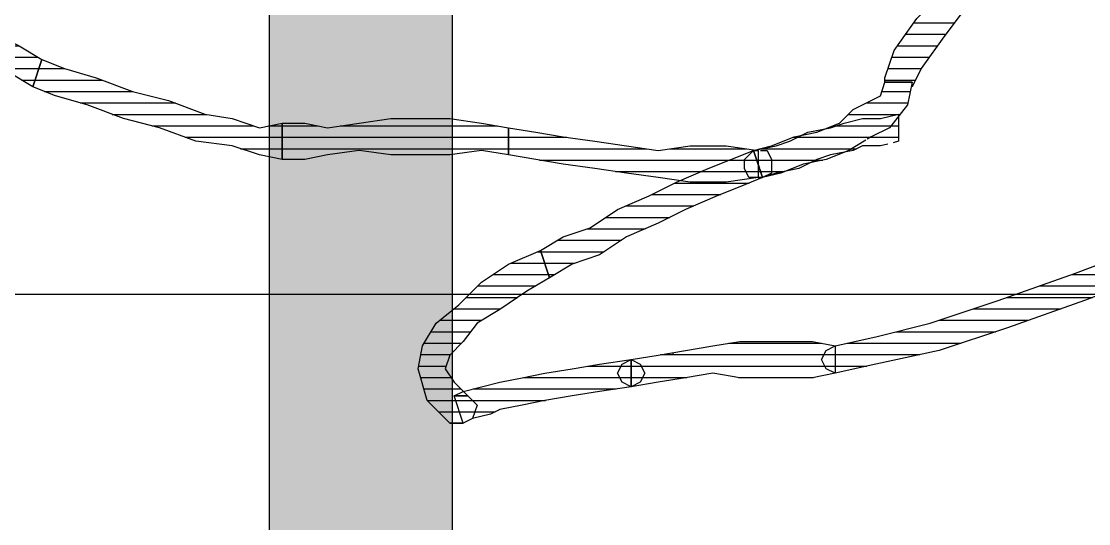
# Model space of a CAD drawing. Extents: x -29316 to 80307, y 54266 to 73016.
# Drawn here: x 21634.1 to 21645.75, y 55414.75 to 55420.24 of the extents above; entities that cross this region are included whole.
import ezdxf

# ---------------------------------------------------------------- set-up
doc = ezdxf.new("R2010")
doc.units = 0
for name, color, linetype in [('İnsan', 50, 'Continuous'), ('mobilya', 107, 'Continuous'), ('OC-Mutfak_Ekipman', 252, 'Continuous')]:
    doc.layers.add(name, color=color, linetype=linetype)
doc.layers.add('PLAN', color=253, linetype='Continuous', lineweight=15)
doc.layers.add('Tezgah', color=7, linetype='Continuous', lineweight=9)
pattern_1 = [(360, (-5108.51305, -673.59423), (1e-16, 0.125), [25])]

# ---------------------------------------------------------------- blocks, each defined once
blk = doc.blocks.new('KULE180')
at = {"layer": 'PLAN'}
h = blk.add_hatch(color=256, dxfattribs=at)
h.dxf.hatch_style = 1
h.paths.add_polyline_path([(36101.749, -112547.035, 0.414214), (36102.749, -112546.035, 0.414214), (36101.749, -112545.035), (35923.748, -112545.035, 0.414209), (35922.749, -112546.035, 0.414214), (35923.749, -112547.035)])
h.paths.add_polyline_path([(35923.748, -112554.201, 0.414209), (35922.749, -112555.201, 0.414214), (35923.749, -112556.201), (36101.749, -112556.201, 0.414214), (36102.749, -112555.201, 0.414214), (36101.749, -112554.201)])
h.paths.add_polyline_path([(36101.749, -112565.367, 0.414214), (36102.749, -112564.367, 0.414214), (36101.749, -112563.367), (35923.748, -112563.367, 0.414209), (35922.749, -112564.367, 0.414214), (35923.749, -112565.367)])
at = {"layer": 'OC-Mutfak_Ekipman'}
for p, q in [((36101.749, -112554.201), (35923.749, -112554.201)), ((35923.749, -112556.201), (36101.749, -112556.201))]:
    blk.add_line(p, q, dxfattribs=at)
blk = doc.blocks.new('A$C2F7A1A77')
at = {"layer": 'mobilya', "color": 3}
blk.add_lwpolyline([(0, 37), (0, 0), (53, 0), (53, 37)], close=True, dxfattribs=at)
blk = doc.blocks.new('InsanKadın')
at = {"layer": 'İnsan'}
h = blk.add_hatch(dxfattribs=at)
h.set_pattern_fill('DC_LINES', scale=0.1, style=0)
h.set_pattern_definition(pattern_1)
edge = h.paths.add_edge_path(flags=0)
edge.add_line((19.771, 54.407), (19.624, 54.407))
edge.add_line((19.624, 54.407), (19.376, 54.159))
edge.add_line((19.376, 54.159), (19.277, 53.811))
edge.add_line((19.277, 53.811), (19.327, 53.562))
edge.add_line((19.327, 53.562), (19.475, 53.314))
edge.add_line((19.475, 53.314), (19.722, 53.115))
edge.add_line((19.722, 53.115), (19.969, 52.867))
edge.add_line((19.969, 52.867), (20.266, 52.668))
edge.add_line((20.266, 52.668), (20.613, 52.519))
edge.add_line((20.613, 52.519), (20.712, 52.817))
edge.add_line((20.712, 52.817), (20.464, 52.966))
edge.add_line((20.464, 52.966), (20.168, 53.165))
edge.add_line((20.168, 53.165), (19.921, 53.314))
edge.add_line((19.921, 53.314), (19.771, 53.513))
edge.add_line((19.771, 53.513), (19.624, 53.662))
edge.add_line((19.624, 53.662), (19.574, 53.811))
edge.add_line((19.574, 53.811), (19.673, 53.96))
edge.add_line((19.673, 53.96), (19.821, 54.109))
edge.add_line((19.821, 54.109), (19.673, 54.109))
edge.add_line((19.673, 54.109), (19.821, 54.109))
edge.add_line((19.821, 54.109), (19.921, 54.208))
edge.add_line((19.921, 54.208), (19.871, 54.357))
edge.add_line((19.871, 54.357), (19.771, 54.407))
edge.add_line((19.771, 54.407), (19.624, 54.407))
h = blk.add_hatch(dxfattribs=at)
h.set_pattern_fill('DC_LINES', scale=0.1, style=0)
h.set_pattern_definition(pattern_1)
edge = h.paths.add_edge_path(flags=0)
edge.add_line((21.602, 54.009), (21.256, 54.059))
edge.add_line((21.256, 54.059), (20.959, 54.109))
edge.add_line((20.959, 54.109), (20.662, 54.159))
edge.add_line((20.662, 54.159), (20.415, 54.208))
edge.add_line((20.415, 54.208), (20.168, 54.258))
edge.add_line((20.168, 54.258), (20.068, 54.308))
edge.add_line((20.068, 54.308), (19.871, 54.357))
edge.add_line((19.871, 54.357), (19.771, 54.407))
edge.add_line((19.771, 54.407), (19.673, 54.109))
edge.add_line((19.673, 54.109), (19.771, 54.059))
edge.add_line((19.771, 54.059), (19.969, 54.009))
edge.add_line((19.969, 54.009), (20.168, 53.96))
edge.add_line((20.168, 53.96), (20.415, 53.91))
edge.add_line((20.415, 53.91), (20.662, 53.86))
edge.add_line((20.662, 53.86), (20.959, 53.811))
edge.add_line((20.959, 53.811), (21.256, 53.761))
edge.add_line((21.256, 53.761), (21.602, 53.711))
h = blk.add_hatch(dxfattribs=at)
h.set_pattern_fill('DC_LINES', scale=0.1, style=0)
h.set_pattern_definition(pattern_1)
edge = h.paths.add_edge_path(flags=0)
edge.add_line((21.602, 53.711), (21.899, 53.662))
edge.add_line((21.899, 53.662), (22.196, 53.612))
edge.add_line((22.196, 53.612), (22.493, 53.562))
edge.add_line((22.493, 53.562), (22.79, 53.513))
edge.add_line((22.79, 53.513), (23.037, 53.513))
edge.add_line((23.037, 53.513), (23.334, 53.513))
edge.add_line((23.334, 53.513), (23.582, 53.513))
edge.add_line((23.582, 53.513), (23.829, 53.562))
edge.add_line((23.829, 53.562), (23.829, 53.86))
edge.add_line((23.829, 53.86), (23.582, 53.91))
edge.add_line((23.582, 53.91), (23.334, 53.91))
edge.add_line((23.334, 53.91), (23.037, 53.91))
edge.add_line((23.037, 53.91), (22.79, 53.91))
edge.add_line((22.79, 53.91), (22.493, 53.86))
edge.add_line((22.493, 53.86), (22.196, 53.91))
edge.add_line((22.196, 53.91), (21.899, 53.96))
edge.add_line((21.899, 53.96), (21.602, 54.009))
h = blk.add_hatch(dxfattribs=at)
h.set_pattern_fill('DC_LINES', scale=0.1, style=0)
h.set_pattern_definition(pattern_1)
h.paths.add_polyline_path([(23.829, 53.562), (24.274, 53.463), (24.868, 53.314), (25.61, 53.066), (26.451, 52.768), (27.243, 52.47), (28.034, 52.172), (28.628, 51.923), (28.974, 51.675), (29.172, 51.973), (28.726, 52.221), (28.133, 52.47), (27.341, 52.768), (26.549, 53.066), (25.709, 53.364), (24.966, 53.612), (24.274, 53.761), (23.829, 53.86), (23.73, 53.811), (23.68, 53.711), (23.73, 53.612)], flags=0)
h = blk.add_hatch(dxfattribs=at)
h.set_pattern_fill('DC_LINES', scale=0.1, style=0)
h.set_pattern_definition(pattern_1)
edge = h.paths.add_edge_path(flags=0)
edge.add_line((20.613, 52.519), (20.86, 52.37))
edge.add_line((20.86, 52.37), (21.157, 52.271))
edge.add_line((21.157, 52.271), (21.454, 52.072))
edge.add_line((21.454, 52.072), (21.8, 51.923))
edge.add_line((21.8, 51.923), (22.097, 51.774))
edge.add_line((22.097, 51.774), (22.443, 51.625))
edge.add_line((22.443, 51.625), (22.691, 51.526))
edge.add_line((22.691, 51.526), (22.938, 51.426))
edge.add_line((22.938, 51.426), (23.037, 51.724))
edge.add_line((23.037, 51.724), (22.79, 51.824))
edge.add_line((22.79, 51.824), (22.543, 51.923))
edge.add_line((22.543, 51.923), (22.196, 52.072))
edge.add_line((22.196, 52.072), (21.899, 52.221))
edge.add_line((21.899, 52.221), (21.552, 52.37))
edge.add_line((21.552, 52.37), (21.256, 52.569))
edge.add_line((21.256, 52.569), (20.959, 52.668))
edge.add_line((20.959, 52.668), (20.712, 52.817))
h = blk.add_hatch(dxfattribs=at)
h.set_pattern_fill('DC_LINES', scale=0.1, style=0)
h.set_pattern_definition(pattern_1)
edge = h.paths.add_edge_path(flags=0)
edge.add_line((20.266, 51.178), (20.563, 51.228))
edge.add_line((20.563, 51.228), (20.86, 51.277))
edge.add_line((20.86, 51.277), (21.207, 51.327))
edge.add_line((21.207, 51.327), (21.552, 51.377))
edge.add_line((21.552, 51.377), (21.899, 51.426))
edge.add_line((21.899, 51.426), (22.246, 51.377))
edge.add_line((22.246, 51.377), (22.641, 51.377))
edge.add_line((22.641, 51.377), (22.988, 51.426))
edge.add_line((22.988, 51.426), (22.988, 51.724))
edge.add_line((22.988, 51.724), (22.641, 51.774))
edge.add_line((22.641, 51.774), (22.246, 51.774))
edge.add_line((22.246, 51.774), (21.899, 51.724))
edge.add_line((21.899, 51.724), (21.552, 51.675))
edge.add_line((21.552, 51.675), (21.207, 51.625))
edge.add_line((21.207, 51.625), (20.86, 51.575))
edge.add_line((20.86, 51.575), (20.563, 51.526))
edge.add_line((20.563, 51.526), (20.266, 51.476))
h = blk.add_hatch(dxfattribs=at)
h.set_pattern_fill('DC_LINES', scale=0.1, style=0)
h.set_pattern_definition(pattern_1)
edge = h.paths.add_edge_path(flags=0)
edge.add_line((22.988, 51.426), (22.938, 51.426))
edge.add_line((22.938, 51.426), (23.185, 51.377))
edge.add_line((23.185, 51.377), (23.334, 51.327))
edge.add_line((23.334, 51.327), (23.532, 51.228))
edge.add_line((23.532, 51.228), (23.779, 51.178))
edge.add_line((23.779, 51.178), (23.927, 51.128))
edge.add_line((23.927, 51.128), (24.126, 51.079))
edge.add_line((24.126, 51.079), (24.324, 51.079))
edge.add_line((24.324, 51.079), (24.521, 51.029))
edge.add_line((24.521, 51.029), (24.521, 51.327))
edge.add_line((24.521, 51.327), (24.324, 51.377))
edge.add_line((24.324, 51.377), (24.126, 51.377))
edge.add_line((24.126, 51.377), (24.027, 51.426))
edge.add_line((24.027, 51.426), (23.779, 51.476))
edge.add_line((23.779, 51.476), (23.631, 51.526))
edge.add_line((23.631, 51.526), (23.433, 51.625))
edge.add_line((23.433, 51.625), (23.185, 51.675))
edge.add_line((23.185, 51.675), (23.037, 51.724))
edge.add_line((23.037, 51.724), (22.988, 51.724))
edge.add_line((22.988, 51.724), (23.037, 51.724))
edge.add_line((23.037, 51.724), (22.888, 51.724))
edge.add_line((22.888, 51.724), (22.839, 51.625))
edge.add_line((22.839, 51.625), (22.839, 51.526))
edge.add_line((22.839, 51.526), (22.938, 51.426))
h = blk.add_hatch(dxfattribs=at)
h.set_pattern_fill('DC_LINES', scale=0.1, style=0)
h.set_pattern_definition(pattern_1)
edge = h.paths.add_edge_path(flags=0)
edge.add_line((22.938, 51.426), (23.136, 51.377))
edge.add_line((23.136, 51.377), (23.383, 51.277))
edge.add_line((23.383, 51.277), (23.631, 51.228))
edge.add_line((23.631, 51.228), (23.878, 51.128))
edge.add_line((23.878, 51.128), (24.027, 50.979))
edge.add_line((24.027, 50.979), (24.224, 50.88))
edge.add_line((24.224, 50.88), (24.324, 50.83))
edge.add_line((24.324, 50.83), (24.373, 50.681))
edge.add_line((24.373, 50.681), (24.67, 50.681))
edge.add_line((24.67, 50.681), (24.62, 50.93))
edge.add_line((24.62, 50.93), (24.423, 51.178))
edge.add_line((24.423, 51.178), (24.224, 51.277))
edge.add_line((24.224, 51.277), (23.977, 51.426))
edge.add_line((23.977, 51.426), (23.73, 51.526))
edge.add_line((23.73, 51.526), (23.482, 51.575))
edge.add_line((23.482, 51.575), (23.235, 51.675))
edge.add_line((23.235, 51.675), (23.037, 51.724))
h = blk.add_hatch(dxfattribs=at)
h.set_pattern_fill('DC_LINES', scale=0.1, style=0)
h.set_pattern_definition(pattern_1)
edge = h.paths.add_edge_path(flags=0)
edge.add_line((15.171, 50.433), (15.418, 50.532))
edge.add_line((15.418, 50.532), (15.764, 50.632))
edge.add_line((15.764, 50.632), (16.16, 50.781))
edge.add_line((16.16, 50.781), (16.555, 50.88))
edge.add_line((16.555, 50.88), (16.952, 51.029))
edge.add_line((16.952, 51.029), (17.249, 51.079))
edge.add_line((17.249, 51.079), (17.546, 51.178))
edge.add_line((17.546, 51.178), (17.793, 51.128))
edge.add_line((17.793, 51.128), (17.793, 51.526))
edge.add_line((17.793, 51.526), (17.546, 51.476))
edge.add_line((17.546, 51.476), (17.249, 51.377))
edge.add_line((17.249, 51.377), (16.852, 51.327))
edge.add_line((16.852, 51.327), (16.457, 51.178))
edge.add_line((16.457, 51.178), (16.061, 51.079))
edge.add_line((16.061, 51.079), (15.666, 50.93))
edge.add_line((15.666, 50.93), (15.319, 50.83))
edge.add_line((15.319, 50.83), (15.072, 50.731))
h = blk.add_hatch(dxfattribs=at)
h.set_pattern_fill('DC_LINES', scale=0.1, style=0)
h.set_pattern_definition(pattern_1)
edge = h.paths.add_edge_path(flags=0)
edge.add_line((17.793, 51.128), (18.04, 51.128))
edge.add_line((18.04, 51.128), (18.288, 51.178))
edge.add_line((18.288, 51.178), (18.633, 51.128))
edge.add_line((18.633, 51.128), (18.98, 51.079))
edge.add_line((18.98, 51.079), (19.277, 51.079))
edge.add_line((19.277, 51.079), (19.624, 51.079))
edge.add_line((19.624, 51.079), (19.969, 51.128))
edge.add_line((19.969, 51.128), (20.266, 51.178))
edge.add_line((20.266, 51.178), (20.266, 51.476))
edge.add_line((20.266, 51.476), (19.969, 51.426))
edge.add_line((19.969, 51.426), (19.624, 51.476))
edge.add_line((19.624, 51.476), (19.277, 51.476))
edge.add_line((19.277, 51.476), (18.98, 51.476))
edge.add_line((18.98, 51.476), (18.633, 51.426))
edge.add_line((18.633, 51.426), (18.288, 51.476))
edge.add_line((18.288, 51.476), (18.04, 51.526))
edge.add_line((18.04, 51.526), (17.793, 51.526))
h = blk.add_hatch(dxfattribs=at)
h.set_pattern_fill('DC_LINES', scale=0.1, style=0)
h.set_pattern_definition(pattern_1)
edge = h.paths.add_edge_path(flags=0)
edge.add_line((13.092, 49.042), (13.043, 49.042))
edge.add_line((13.043, 49.042), (13.191, 49.141))
edge.add_line((13.191, 49.141), (13.439, 49.29))
edge.add_line((13.439, 49.29), (13.686, 49.489))
edge.add_line((13.686, 49.489), (14.033, 49.737))
edge.add_line((14.033, 49.737), (14.33, 49.936))
edge.add_line((14.33, 49.936), (14.627, 50.135))
edge.add_line((14.627, 50.135), (14.923, 50.284))
edge.add_line((14.923, 50.284), (15.171, 50.433))
edge.add_line((15.171, 50.433), (15.072, 50.731))
edge.add_line((15.072, 50.731), (14.824, 50.582))
edge.add_line((14.824, 50.582), (14.527, 50.433))
edge.add_line((14.527, 50.433), (14.131, 50.234))
edge.add_line((14.131, 50.234), (13.835, 50.036))
edge.add_line((13.835, 50.036), (13.488, 49.787))
edge.add_line((13.488, 49.787), (13.241, 49.588))
edge.add_line((13.241, 49.588), (12.994, 49.439))
edge.add_line((12.994, 49.439), (12.845, 49.241))
edge.add_line((12.845, 49.241), (12.796, 49.241))
h = blk.add_hatch(dxfattribs=at)
h.set_pattern_fill('DC_LINES', scale=0.1, style=0)
h.set_pattern_definition(pattern_1)
edge = h.paths.add_edge_path(flags=0)
edge.add_line((24.373, 50.681), (24.373, 50.632))
edge.add_line((24.373, 50.632), (24.472, 50.334))
edge.add_line((24.472, 50.334), (24.719, 49.986))
edge.add_line((24.719, 49.986), (25.115, 49.588))
edge.add_line((25.115, 49.588), (25.61, 49.141))
edge.add_line((25.61, 49.141), (26.253, 48.744))
edge.add_line((26.253, 48.744), (26.946, 48.446))
edge.add_line((26.946, 48.446), (27.837, 48.247))
edge.add_line((27.837, 48.247), (28.826, 48.247))
edge.add_line((28.826, 48.247), (28.826, 48.545))
edge.add_line((28.826, 48.545), (27.837, 48.545))
edge.add_line((27.837, 48.545), (27.045, 48.744))
edge.add_line((27.045, 48.744), (26.352, 49.042))
edge.add_line((26.352, 49.042), (25.807, 49.439))
edge.add_line((25.807, 49.439), (25.313, 49.787))
edge.add_line((25.313, 49.787), (25.016, 50.185))
edge.add_line((25.016, 50.185), (24.769, 50.532))
edge.add_line((24.769, 50.532), (24.67, 50.731))
edge.add_line((24.67, 50.731), (24.67, 50.681))
at = {"layer": 'İnsan', "color": 7}
blk.add_line((22.06, 53.656), (22.06, 53.635), dxfattribs=at)
at = {"layer": 'İnsan', "color": 7, "flags": 128}
for points in [[(19.771, 54.407), (19.624, 54.407), (19.376, 54.159), (19.277, 53.811), (19.327, 53.562), (19.475, 53.314), (19.722, 53.115), (19.969, 52.867), (20.266, 52.668), (20.613, 52.519), (20.712, 52.817), (20.464, 52.966), (20.168, 53.165), (19.921, 53.314), (19.771, 53.513), (19.624, 53.662), (19.574, 53.811), (19.673, 53.96), (19.821, 54.109), (19.673, 54.109), (19.821, 54.109), (19.921, 54.208), (19.871, 54.357), (19.771, 54.407), (19.624, 54.407), (19.771, 54.407)], [(21.602, 54.009), (21.256, 54.059), (20.959, 54.109), (20.662, 54.159), (20.415, 54.208), (20.168, 54.258), (20.068, 54.308), (19.871, 54.357), (19.771, 54.407), (19.673, 54.109), (19.771, 54.059), (19.969, 54.009), (20.168, 53.96), (20.415, 53.91), (20.662, 53.86), (20.959, 53.811), (21.256, 53.761), (21.602, 53.711), (21.602, 54.009)], [(21.602, 54.009), (21.504, 53.96), (21.454, 53.86), (21.504, 53.761), (21.602, 53.711), (21.602, 54.009)], [(21.602, 53.711), (21.701, 53.761), (21.751, 53.86), (21.701, 53.96), (21.602, 54.009), (21.602, 53.711)], [(21.602, 53.711), (21.899, 53.662), (22.196, 53.612), (22.493, 53.562), (22.79, 53.513), (23.037, 53.513), (23.334, 53.513), (23.582, 53.513), (23.829, 53.562), (23.829, 53.86), (23.582, 53.91), (23.334, 53.91), (23.037, 53.91), (22.79, 53.91), (22.493, 53.86), (22.196, 53.91), (21.899, 53.96), (21.602, 54.009), (21.602, 53.711)], [(20.266, 51.178), (20.266, 51.178), (20.563, 51.228), (20.86, 51.277), (21.207, 51.327), (21.552, 51.377), (21.899, 51.426), (22.246, 51.377), (22.641, 51.377), (22.988, 51.426), (22.988, 51.724), (22.641, 51.774), (22.246, 51.774), (21.899, 51.724), (21.552, 51.675), (21.207, 51.625), (20.86, 51.575), (20.563, 51.526), (20.266, 51.476), (20.266, 51.476), (20.266, 51.178)], [(15.171, 50.433), (15.171, 50.433), (15.418, 50.532), (15.764, 50.632), (16.16, 50.781), (16.555, 50.88), (16.952, 51.029), (17.249, 51.079), (17.546, 51.178), (17.793, 51.128), (17.793, 51.526), (17.546, 51.476), (17.249, 51.377), (16.852, 51.327), (16.457, 51.178), (16.061, 51.079), (15.666, 50.93), (15.319, 50.83), (15.072, 50.731), (15.072, 50.731), (15.171, 50.433)], [(17.793, 51.128), (17.793, 51.128), (18.04, 51.128), (18.288, 51.178), (18.633, 51.128), (18.98, 51.079), (19.277, 51.079), (19.624, 51.079), (19.969, 51.128), (20.266, 51.178), (20.266, 51.476), (19.969, 51.426), (19.624, 51.476), (19.277, 51.476), (18.98, 51.476), (18.633, 51.426), (18.288, 51.476), (18.04, 51.526), (17.793, 51.526), (17.793, 51.526), (17.793, 51.128)], [(13.092, 49.042), (13.043, 49.042), (13.191, 49.141), (13.439, 49.29), (13.686, 49.489), (14.033, 49.737), (14.33, 49.936), (14.627, 50.135), (14.923, 50.284), (15.171, 50.433), (15.072, 50.731), (14.824, 50.582), (14.527, 50.433), (14.131, 50.234), (13.835, 50.036), (13.488, 49.787), (13.241, 49.588), (12.994, 49.439), (12.845, 49.241), (12.796, 49.241), (13.092, 49.042)], [(24.373, 50.681), (24.373, 50.632), (24.472, 50.334), (24.719, 49.986), (25.115, 49.588), (25.61, 49.141), (26.253, 48.744), (26.946, 48.446), (27.837, 48.247), (28.826, 48.247), (28.826, 48.545), (27.837, 48.545), (27.045, 48.744), (26.352, 49.042), (25.807, 49.439), (25.313, 49.787), (25.016, 50.185), (24.769, 50.532), (24.67, 50.731), (24.67, 50.681), (24.373, 50.681)]]:
    blk.add_lwpolyline(points, close=True, dxfattribs=at)
blk.add_lwpolyline([(27.341, 52.768), (26.549, 53.066), (25.709, 53.364), (24.966, 53.612), (24.274, 53.761), (23.829, 53.86), (23.829, 53.86), (23.829, 53.86), (23.73, 53.811), (23.68, 53.711), (23.73, 53.612), (23.829, 53.562), (23.829, 53.562), (23.829, 53.562), (23.829, 53.562), (24.274, 53.463), (24.868, 53.314), (25.61, 53.066), (26.451, 52.768), (27.243, 52.47)], dxfattribs=at)
at = {"layer": 'İnsan', "color": 7}
for points in [[(23.006, 51.631), (23.037, 51.724), (22.79, 51.824), (22.543, 51.923), (22.196, 52.072), (21.899, 52.221), (21.552, 52.37), (21.256, 52.569), (20.959, 52.668), (20.712, 52.817), (20.712, 52.817), (20.613, 52.519), (20.613, 52.519)], [(20.613, 52.519), (20.613, 52.519), (20.86, 52.37), (21.157, 52.271), (21.454, 52.072), (21.8, 51.923), (22.097, 51.774), (22.443, 51.625), (22.691, 51.526), (22.938, 51.426), (23.002, 51.621)], [(24.404, 51.357), (24.324, 51.377), (24.126, 51.377), (24.027, 51.426), (23.779, 51.476), (23.631, 51.526), (23.433, 51.625), (23.185, 51.675), (23.037, 51.724), (22.988, 51.724), (23.037, 51.724), (22.888, 51.724), (22.839, 51.625), (22.839, 51.526), (22.938, 51.426), (22.988, 51.426), (22.988, 51.426)], [(23.037, 51.724), (22.888, 51.724), (22.839, 51.625), (22.839, 51.526), (22.938, 51.426), (23.002, 51.621)], [(24.166, 51.313), (23.977, 51.426), (23.73, 51.526), (23.482, 51.575), (23.235, 51.675), (23.037, 51.724), (22.938, 51.426), (22.938, 51.426)], [(23.013, 51.426), (23.087, 51.426), (23.136, 51.526), (23.136, 51.675), (23.037, 51.724), (22.938, 51.426), (22.938, 51.426)], [(23.006, 51.631), (23.037, 51.724), (23.037, 51.724)], [(22.988, 51.426), (22.938, 51.426), (23.185, 51.377), (23.334, 51.327), (23.532, 51.228), (23.779, 51.178), (23.927, 51.128), (24.126, 51.079), (24.324, 51.079), (24.521, 51.029), (24.521, 51.327), (24.461, 51.342)], [(22.938, 51.426), (23.136, 51.377), (23.383, 51.277), (23.631, 51.228), (23.878, 51.128), (24.027, 50.979), (24.224, 50.88), (24.324, 50.83), (24.373, 50.681), (24.67, 50.681), (24.62, 50.93), (24.423, 51.178), (24.224, 51.277), (24.18, 51.304)], [(22.938, 51.426), (22.988, 51.426)]]:
    blk.add_lwpolyline(points, dxfattribs=at)
at = {"layer": 'İnsan', "color": 7, "rotation": 270}
blk.add_blockref('A$C2F7A1A77', (0, 53), dxfattribs=at)

msp = doc.modelspace()

# ---------------------------------------------------------------- block references
at = {"layer": 'PLAN', "rotation": 90}
msp.add_blockref('KULE180', (-90917.396, 19447.892), dxfattribs=at)
at = {"layer": 'Tezgah', "xscale": -1, "rotation": 180}
msp.add_blockref('InsanKadın', (21619.151, 55470.252), dxfattribs=at)

doc.saveas('drawing.dxf')
